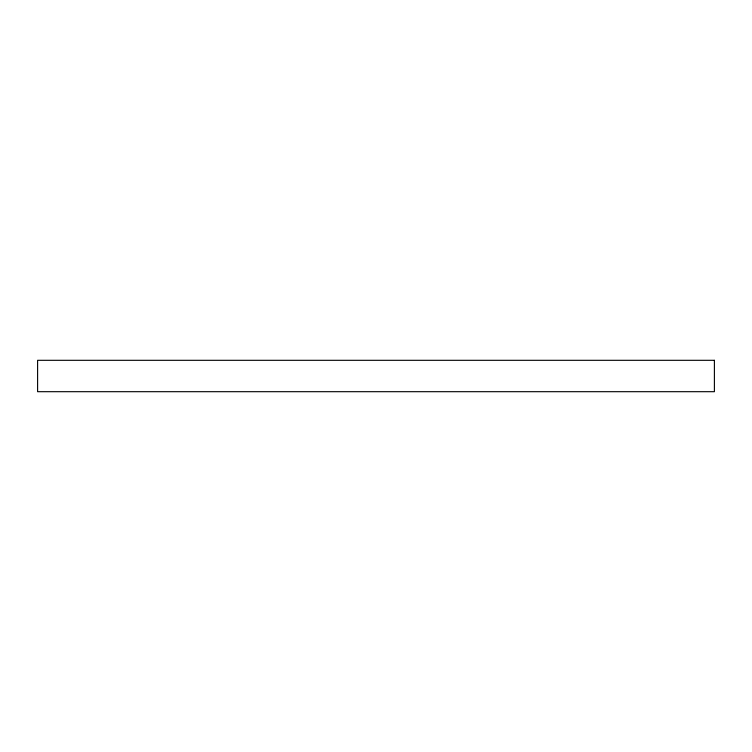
<?xml version="1.0" encoding="UTF-8"?>
<svg xmlns="http://www.w3.org/2000/svg" width="752" height="752" viewBox="0 0 752 752"><rect width="100%" height="100%" fill="white"/><g stroke="black" fill="none" stroke-linecap="round" stroke-linejoin="round"><path stroke-width="1.13" d="M714.4 360.311L37.6 360.311L37.6 391.689L714.4 391.689L714.4 360.311"/></g></svg>
